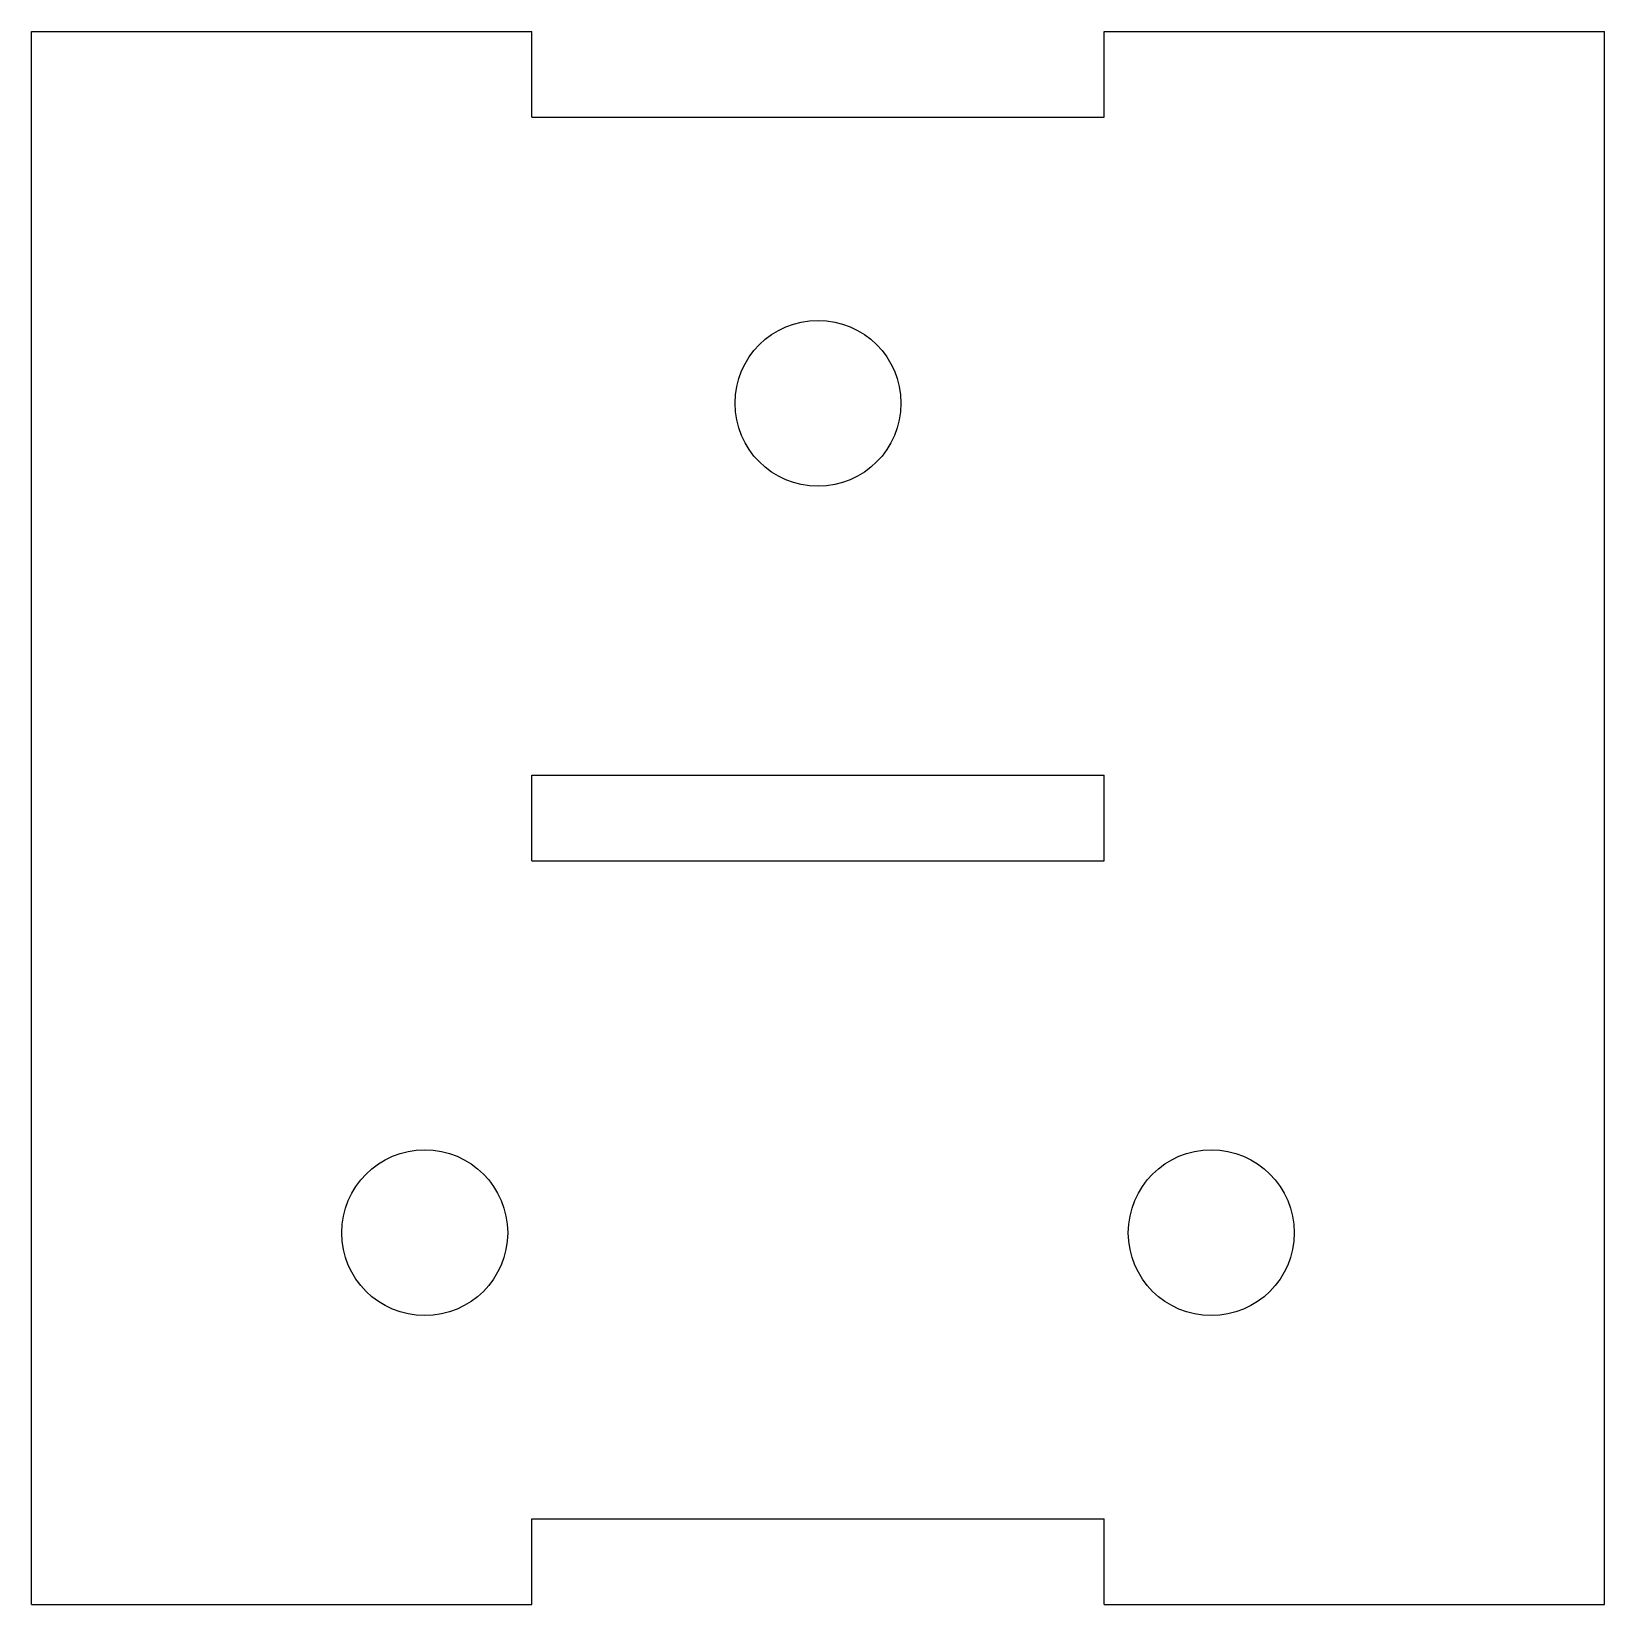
# Model space of a CAD drawing. Header units: millimetres. Extents: x 0 to 55, y 0 to 55.
import ezdxf

# ---------------------------------------------------------------- set-up
doc = ezdxf.new("R2010")
doc.units = ezdxf.units.MM

msp = doc.modelspace()

# ---------------------------------------------------------------- linework, layer by layer
at = {"color": 7, "linetype": 'Continuous', "lineweight": 25}
for p, q in [((0, 0), (0, 55)), ((0, 55), (17.5, 55)), ((17.5, 52), (17.5, 55)), ((37.5, 52), (37.5, 55)), ((37.5, 55), (55, 55)), ((55, 0), (55, 55)), ((17.5, 52), (37.5, 52)), ((17.5, 29), (37.5, 29)), ((17.5, 26), (17.5, 29)), ((37.5, 26), (37.5, 29)), ((17.5, 26), (37.5, 26)), ((17.5, 3), (37.5, 3)), ((17.5, 0), (17.5, 3)), ((37.5, 0), (37.5, 3)), ((0, 0), (17.5, 0)), ((37.5, 0), (55, 0))]:
    msp.add_line(p, q, dxfattribs=at)
for centre in [(27.5, 42), (13.75, 13), (41.25, 13)]:
    msp.add_circle(centre, 2.9, dxfattribs=at)

doc.saveas('drawing.dxf')
